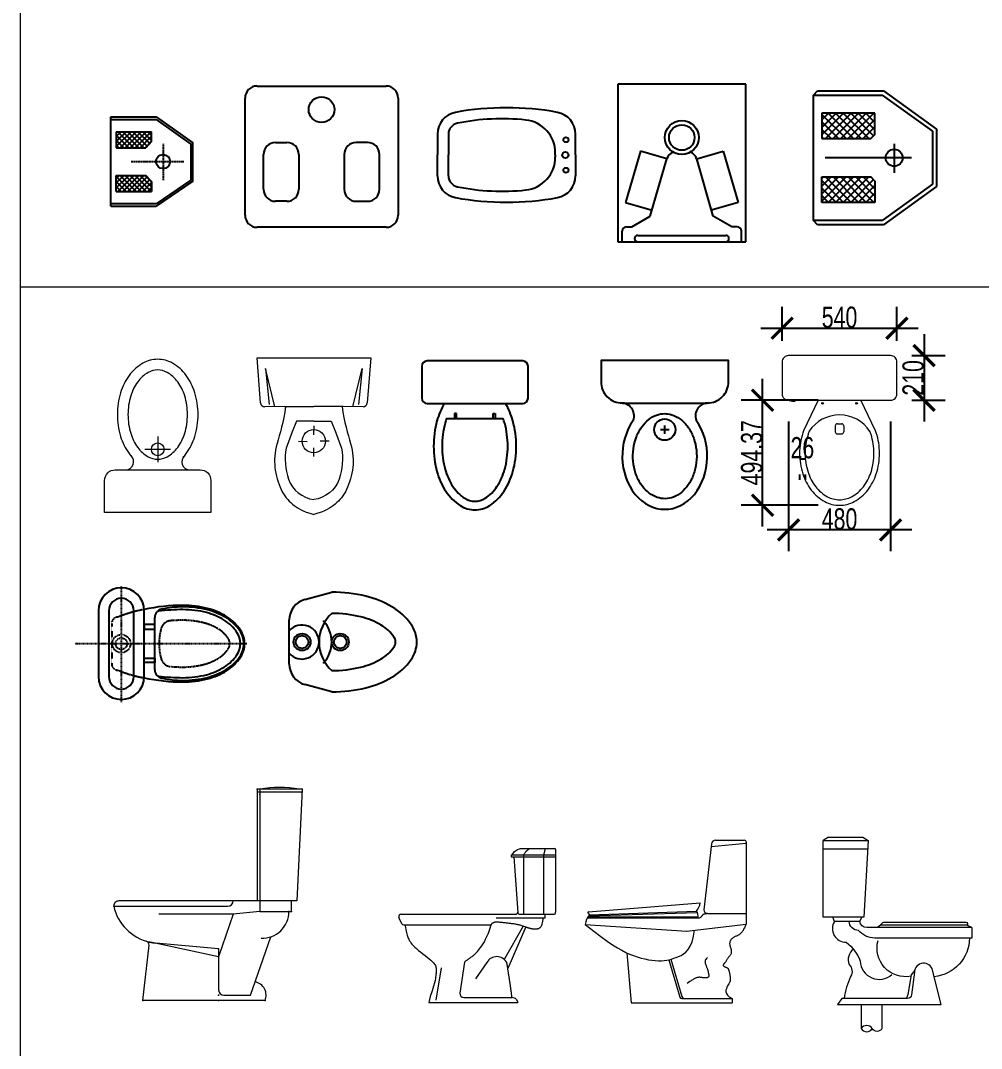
# Model space of a CAD drawing. Header units: inches. Extents: x 242965 to 445791, y 236206 to 423703.
# Drawn here: x 291368 to 295891, y 348362 to 353197 of the extents above; entities that cross this region are included whole.
import ezdxf

# ---------------------------------------------------------------- set-up
doc = ezdxf.new("R2010")
doc.units = ezdxf.units.IN
doc.header["$MEASUREMENT"] = 0
for name, pattern in [('DASHDOT', [1, 0.5, -0.25, 0, -0.25]), ('DASHDOTX2', [2, 1, -0.5, 0, -0.5]), ('HIDDEN', [0.375, 0.25, -0.125]), ('HIDDEN2', [0.1875, 0.125, -0.0625])]:
    doc.linetypes.add(name, pattern=pattern)
doc.layers.add('9', color=251, linetype='Continuous', lineweight=13)
doc.layers.add('e', color=96, linetype='Continuous', lineweight=5)
doc.layers.add('NOITHAT', color=8, linetype='Continuous')
doc.layers.add('THIET-BI', color=21, linetype='Continuous')
doc.styles.add('DIM', font='hoatbif.shx', dxfattribs={"width": 0.75})
doc.dimstyles.new('100', dxfattribs={"dimscale": 0, "dimtxt": 100, "dimasz": 100, "dimexe": 100, "dimexo": 100, "dimgap": 1, "dimtad": 1, "dimzin": 12, "dimdsep": 46, "dimtxsty": 'DIM', "dimblk": 'ARCHTICK', "dimblk1": 'ARCHTICK', "dimblk2": 'OBLIQUE', "dimcen": 0, "dimdle": 100, "dimclrd": 4, "dimclre": 7, "dimclrt": 3, "dimaunit": 3, "dimadec": 0, "dimazin": 3, "dimtfac": 0.004, "dimtix": 1, "dimtmove": 2, "dimatfit": 3, "dimldrblk": 'ARCHTICK', "dimfxl": 1, "dimtolj": 1, "dimtzin": 13, "dimarcsym": 0})

# ---------------------------------------------------------------- blocks, each defined once
blk = doc.blocks.new('A$C69077658')
at = {"layer": 'NOITHAT'}
for p, q in [((0, 420.3), (214.3, 420.3)), ((0, 0), (0, 420.3)), ((0, 408.7), (214.3, 408.7)), ((214.3, 420.3), (386.7, 297.8)), ((214.3, 408.7), (376.6, 291.3)), ((26.1, 350.7), (26.1, 275.4)), ((26.1, 350.7), (192.6, 350.7)), ((26.1, 280.4), (96.4, 350.7)), ((26.1, 304), (72.8, 350.7)), ((26.1, 327.6), (49.2, 350.7)), ((108.6, 275.4), (33.2, 350.7)), ((44.6, 275.4), (119.9, 350.7)), ((132.2, 275.4), (56.8, 350.7)), ((68.2, 275.4), (143.5, 350.7)), ((155.7, 275.4), (80.4, 350.7)), ((91.7, 275.4), (167.1, 350.7)), ((172.4, 282.3), (103.9, 350.7)), ((115.3, 275.4), (190.7, 350.7)), ((183.7, 294.5), (127.5, 350.7)), ((192.6, 309.2), (151.1, 350.7)), ((192.6, 332.8), (174.7, 350.7)), ((192.6, 304.1), (192.6, 350.7)), ((85, 275.4), (26.1, 334.3)), ((61.5, 275.4), (26.1, 310.7)), ((138.9, 275.4), (192.6, 329.1)), ((162.4, 275.4), (192.6, 305.6)), ((192.6, 304.1), (165.9, 275.4)), ((376.6, 291.3), (376.6, 123.2)), ((386.7, 118.1), (386.7, 297.8)), ((37.9, 275.4), (26.1, 287.2)), ((26.1, 275.4), (165.9, 275.4)), ((26.1, 144.9), (165.9, 144.9)), ((26.1, 69.6), (26.1, 144.9)), ((85, 144.9), (26.1, 86)), ((61.5, 144.9), (26.1, 109.5)), ((37.9, 144.9), (26.1, 133.1)), ((26.1, 139.9), (96.4, 69.6)), ((26.1, 116.3), (72.8, 69.6)), ((108.6, 144.9), (33.2, 69.6)), ((44.6, 144.9), (119.9, 69.6)), ((132.2, 144.9), (56.8, 69.6)), ((68.2, 144.9), (143.5, 69.6)), ((155.7, 144.9), (80.4, 69.6)), ((91.7, 144.9), (167.1, 69.6)), ((172.4, 138), (103.9, 69.6)), ((115.3, 144.9), (190.7, 69.6)), ((183.7, 125.8), (127.5, 69.6)), ((138.9, 144.9), (192.6, 91.2)), ((192.6, 111.1), (151.1, 69.6)), ((162.4, 144.9), (192.6, 114.7)), ((192.6, 116.2), (165.9, 144.9)), ((192.6, 116.2), (192.6, 69.6)), ((376.6, 123.2), (214.3, 11.6)), ((386.7, 118.1), (214.3, 0)), ((26.1, 92.7), (49.2, 69.6)), ((26.1, 69.6), (192.6, 69.6)), ((192.6, 87.5), (174.7, 69.6)), ((214.3, 11.6), (0, 11.6)), ((0, 0), (214.3, 0))]:
    blk.add_line(p, q, dxfattribs=at)
at = {"layer": 'NOITHAT', "linetype": 'DASHDOT'}
for p, q in [((247.7, 292.8), (247.7, 123.2)), ((95.6, 210.1), (344.7, 210.1))]:
    blk.add_line(p, q, dxfattribs=at)
at = {"layer": 'NOITHAT'}
blk.add_circle((246.2, 210.1), 33.3, dxfattribs=at)
blk = doc.blocks.new('A$C03D734B4')
at = {"layer": 'NOITHAT', "linetype": 'ByBlock'}
for p, q in [((56.4, 664.6), (663.6, 664.6)), ((0, 56.4), (0, 608.2)), ((720, 608.2), (720, 56.4)), ((143.6, 399.2), (196.9, 399.2)), ((576.4, 399.2), (523.1, 399.2)), ((87.2, 178.7), (87.2, 342.8)), ((253.4, 342.8), (253.4, 178.7)), ((466.6, 342.8), (466.6, 178.7)), ((632.8, 178.7), (632.8, 342.8)), ((196.9, 122.3), (143.6, 122.3)), ((523.1, 122.3), (576.4, 122.3)), ((663.6, 0), (56.4, 0))]:
    blk.add_line(p, q, dxfattribs=at)
blk.add_circle((360, 553.5), 60.6, dxfattribs=at)
for centre, start, end in [((56.4, 608.2), 90, 180), ((663.6, 608.2), 0, 90), ((143.6, 342.8), 90, 180), ((196.9, 342.8), 0, 90), ((523.1, 342.8), 90, 180), ((576.4, 342.8), 0, 90), ((143.6, 178.7), 180, 270), ((196.9, 178.7), 270, 0), ((523.1, 178.7), 180, 270), ((576.4, 178.7), 270, 0), ((56.4, 56.4), 180, 270), ((663.6, 56.4), 270, 0)]:
    blk.add_arc(centre, 56.4, start, end, dxfattribs=at)
blk = doc.blocks.new('A$C69033E8E')
at = {"layer": 'NOITHAT'}
for p, q in [((0, 320.7), (0, 222.4)), ((52, 320.7), (52, 222.4)), ((650, 222.4), (650, 320.7)), ((0, 124.1), (0, 222.4)), ((52, 124.1), (52, 222.4)), ((554.9, 222.4), (554.9, 231.7)), ((554.9, 222.4), (554.9, 213.1)), ((650, 222.4), (650, 124.1))]:
    blk.add_line(p, q, dxfattribs=at)
for centre, radius in [((604.8, 294.1), 11.8), ((602.4, 222.1), 14.5), ((604.8, 150.7), 11.8)]:
    blk.add_circle(centre, radius, dxfattribs=at)
for centre, radius, start, end in [((325, -882.6), 1327.4, 79.5927, 100.4073), ((104, 320.7), 104, 100.4073, 180), ((303.5, -657.2), 1050, 83.87, 101.4735), ((546, 320.7), 104, 0, 79.5927), ((104, 320.7), 52, 100.4073, 180), ((398.9, 231.7), 156, 0, 83.87), ((398.9, 213.1), 156, 276.13, 0), ((104, 124.1), 104, 180, 259.5927), ((104, 124.1), 52, 180, 259.5927), ((546, 124.1), 104, 280.4073, 0), ((303.5, 1102), 1050, 258.5265, 276.13), ((325, 1327.4), 1327.4, 259.5927, 280.4073)]:
    blk.add_arc(centre, radius, start, end, dxfattribs=at)
blk = doc.blocks.new('A$C50F76152')
at = {"layer": 'NOITHAT'}
for p, q in [((601.5, 742.1), (0, 742.1)), ((0, 742.1), (0, 0)), ((601.5, 0), (601.5, 742.1)), ((105.9, 426.5), (35.9, 185)), ((230.8, 390.3), (105.9, 426.5)), ((152.4, 120), (230.8, 390.3)), ((370.8, 390.3), (495.6, 426.5)), ((449.1, 120), (370.8, 390.3)), ((495.6, 426.5), (565.6, 185)), ((35.9, 185), (160.8, 148.8)), ((565.6, 185), (440.8, 148.8)), ((65.8, 70), (152.4, 120)), ((535.7, 70), (449.1, 120)), ((20, 0), (20, 50)), ((40, 70), (65.8, 70)), ((561.5, 70), (535.7, 70)), ((581.5, 0), (581.5, 50)), ((0, 0), (601.5, 0)), ((93.8, 30), (507.7, 30))]:
    blk.add_line(p, q, dxfattribs=at)
for radius in [80, 60]:
    blk.add_circle((300.8, 490.3), radius, dxfattribs=at)
for centre, radius, start, end in [((271.4, 379.6), 42, 103.3463, 165.2612), ((330.1, 379.6), 42, 14.7388, 76.6537), ((40, 50), 20, 90, 180), ((561.5, 50), 20, 0, 90), ((93.8, 15), 15, 90, 270), ((507.7, 15), 15, 270, 90)]:
    blk.add_arc(centre, radius, start, end, dxfattribs=at)
blk = doc.blocks.new('A$C176C45CC')
at = {"layer": 'NOITHAT'}
for p, q in [((0, 610), (20, 630)), ((20, 630), (330, 630)), ((330, 630), (580, 450)), ((0, 610), (323.5, 610)), ((0, 20), (0, 610)), ((323.5, 610), (560, 439.8)), ((71.8, 525), (40, 493.2)), ((40, 525), (40, 405)), ((142.5, 525), (40, 422.5)), ((107.1, 525), (40, 457.9)), ((290, 525), (40, 525)), ((40, 519.3), (154.3, 405)), ((40, 483.9), (118.9, 405)), ((177.8, 525), (57.8, 405)), ((69.6, 525), (189.6, 405)), ((213.2, 525), (93.2, 405)), ((105, 525), (225, 405)), ((248.6, 525), (128.6, 405)), ((140.4, 525), (260.4, 405)), ((283.9, 525), (163.9, 405)), ((175.7, 525), (282.9, 417.9)), ((290, 495.7), (199.3, 405)), ((211.1, 525), (290, 446.1)), ((246.4, 525), (290, 481.4)), ((281.8, 525), (290, 516.8)), ((290, 425), (290, 525)), ((40, 448.6), (83.6, 405)), ((290, 460.4), (234.6, 405)), ((560, 439.8), (560, 190.2)), ((580, 450), (580, 180)), ((40, 413.2), (48.2, 405)), ((40, 405), (270, 405)), ((290, 425), (270, 405)), ((270, 405), (290, 425)), ((380, 379.9), (380, 244.4)), ((461.8, 315), (56.1, 315)), ((40, 216.8), (48.2, 225)), ((40, 225), (270, 225)), ((40, 181.4), (83.6, 225)), ((40, 105), (40, 225)), ((40, 110.7), (154.3, 225)), ((40, 146.1), (118.9, 225)), ((142.5, 105), (40, 207.5)), ((177.8, 105), (57.8, 225)), ((69.6, 105), (189.6, 225)), ((213.2, 105), (93.2, 225)), ((105, 105), (225, 225)), ((248.6, 105), (128.6, 225)), ((140.4, 105), (260.4, 225)), ((283.9, 105), (163.9, 225)), ((175.7, 105), (282.9, 212.1)), ((290, 134.3), (199.3, 225)), ((290, 169.6), (234.6, 225)), ((270, 225), (290, 205)), ((290, 205), (270, 225)), ((290, 205), (290, 105)), ((107.1, 105), (40, 172.1)), ((211.1, 105), (290, 183.9)), ((246.4, 105), (290, 148.6)), ((560, 190.2), (323.5, 20)), ((580, 180), (330, 0)), ((71.8, 105), (40, 136.8)), ((290, 105), (40, 105)), ((281.8, 105), (290, 113.2)), ((20, 0), (0, 20)), ((323.5, 20), (0, 20)), ((330, 0), (20, 0))]:
    blk.add_line(p, q, dxfattribs=at)
blk.add_circle((380, 315), 40, dxfattribs=at)
blk = doc.blocks.new('A$C1A1453BA')
at = {"layer": 'THIET-BI'}
for p, q in [((73.7, 434.6), (200, 469.1)), ((0, 130.9), (0, 338.1)), ((200, 0), (73.7, 34.4))]:
    blk.add_line(p, q, dxfattribs=at)
for centre, radius in [((60, 234.5), 40), ((60, 234.5), 30), ((240, 234.5), 40), ((240, 234.5), 30)]:
    blk.add_circle(centre, radius, dxfattribs=at)
for centre, radius, start, end in [((200, -210.9), 680, 76.3494, 90), ((253.4, 9.1), 453.6, 59.6162, 76.3494), ((100, 338.1), 100, 105.2502, 180), ((334.7, 147.8), 292.8, 35.2399, 59.6162), ((320.8, 234.5), 180.8, 131.9256, 228.0744), ((200, -210.9), 580, 76.3494, 90), ((253.4, 9.1), 353.6, 59.6162, 76.3494), ((60, 234.5), 80, 221.4096, 138.5904), ((55, 234.5), 145, 316.3972, 43.6028), ((334.7, 147.8), 192.8, 35.2399, 59.6162), ((457.6, 234.5), 142.4, 0, 35.2399), ((457.6, 234.5), 42.4, 0, 35.2399), ((334.7, 321.3), 192.8, 300.3838, 324.7601), ((457.6, 234.5), 42.4, 324.7601, 0), ((457.6, 234.5), 142.4, 324.7601, 0), ((253.4, 460), 353.6, 283.6506, 300.3838), ((334.7, 321.3), 292.8, 300.3838, 324.7601), ((100, 130.9), 100, 180, 254.7498), ((200, 680), 580, 270, 283.6506), ((253.4, 460), 453.6, 283.6506, 300.3838), ((200, 680), 680, 270, 283.6506)]:
    blk.add_arc(centre, radius, start, end, dxfattribs=at)
blk = doc.blocks.new('WC-P06')
at = {"color": 0}
for p, q in [((-251.5, -211.4), (-267.5, 0)), ((-267.5, 0), (267.5, 0)), ((267.5, 0), (251.5, -211.4)), ((-184, -229.7), (-227.5, -49.5)), ((-227.5, -49.5), (-210.5, -219.9)), ((184, -229.7), (227.5, -49.5)), ((227.5, -49.5), (210.5, -219.9)), ((-137.5, -229.6), (-231.5, -229.9)), ((-0.6, -320.1), (-0.9, -361.5)), ((-72.3, -392.3), (-30.8, -392.7)), ((0, -464.1), (0.3, -422.6)), ((71.7, -391.8), (30.3, -391.5))]:
    blk.add_line(p, q, dxfattribs=at)
for points in [[(-133.2, -229.5), (-136.7, -255.9), (-141.2, -280.9), (-146.3, -304.5), (-151.8, -326.7), (-157.5, -347.6), (-163.1, -367.3), (-168.3, -385.7), (-173, -403), (-176.9, -419.1), (-180, -434.3), (-182.3, -448.7), (-183.9, -462.5), (-184.7, -475.9), (-184.8, -489.1), (-184.3, -502.2), (-183.1, -515.4), (-181.3, -528.8), (-178.8, -542.4), (-175.9, -556), (-172.4, -569.5), (-168.4, -582.7), (-163.9, -595.4), (-159.1, -607.7), (-153.9, -619.2), (-148.3, -629.9), (-142.4, -639.9), (-136.2, -649.1), (-129.6, -657.8), (-122.8, -665.9), (-115.6, -673.6), (-108.1, -680.9), (-100.3, -688), (-92.2, -694.8), (-83.5, -701.4), (-73.8, -707.7), (-62.8, -713.9), (-50.3, -719.8), (-35.9, -725.5), (-19.2, -731), (0, -736.3)], [(-137.5, -229.6), (0.2, -229)], [(137.5, -229.6), (-0.2, -229)], [(133.2, -229.5), (136.7, -255.9), (141.2, -280.9), (146.3, -304.5), (151.8, -326.7), (157.5, -347.6), (163.1, -367.3), (168.3, -385.7), (173, -403), (176.9, -419.1), (180, -434.3), (182.3, -448.7), (183.9, -462.5), (184.7, -475.9), (184.8, -489.1), (184.3, -502.2), (183.1, -515.4), (181.3, -528.8), (178.8, -542.4), (175.9, -556), (172.4, -569.5), (168.4, -582.7), (163.9, -595.4), (159.1, -607.7), (153.9, -619.2), (148.3, -629.9), (142.4, -639.9), (136.2, -649.1), (129.6, -657.8), (122.8, -665.9), (115.6, -673.6), (108.1, -680.9), (100.3, -688), (92.2, -694.8), (83.5, -701.4), (73.8, -707.7), (62.8, -713.9), (50.3, -719.8), (35.9, -725.5), (19.2, -731), (0, -736.3)], [(231.5, -229.9), (137.5, -229.6)]]:
    blk.add_lwpolyline(points, dxfattribs=at)
for points in [[(-0.3, -297.4), (-81.7, -297.4), (-81.7, -297.4), (-81.7, -297.4), (-101.7, -347.4), (-130.6, -424.1, 0.123686), (-119.3, -571.1, 0.278027), (-0.3, -666.5)], [(0.3, -297.4), (81.7, -297.4), (81.7, -297.4), (81.7, -297.4), (101.7, -347.4), (130.6, -424.1, -0.123686), (119.3, -571.1, -0.278027), (0.3, -666.5)]]:
    blk.add_lwpolyline(points, format="xyb", dxfattribs=at)
blk.add_circle((-0.3, -392.1), 54.6, dxfattribs=at)
for centre, start, end in [((-231.5, -209.9), 184.3307, 270.2219), ((231.5, -209.9), 269.7781, 355.6693)]:
    blk.add_arc(centre, 20, start, end, dxfattribs=at)
blk = doc.blocks.new('A$C4606276C')
for p, q in [((1357, 1987.9), (1350.3, 938)), ((1356.9, 1962.9), (1781.9, 1960.2)), ((1782, 1985.2), (1357, 1987.9)), ((1382, 1987.8), (1374.7, 837.8)), ((1782, 1985.2), (1725.3, 935.6)), ((0, 896.6), (1075, 889.7)), ((1725.3, 935.6), (50.3, 946.3)), ((1674.6, 835.9), (1675.3, 935.9)), ((1125.7, 814.5), (425.8, 819)), ((1125.7, 814.5), (984.4, 415.3)), ((1374.7, 837.8), (1125.7, 814.5)), ((1374.7, 837.8), (1674.6, 835.9)), ((1282.1, 50.9), (1476.7, 599.8)), ((269.3, 7.4), (332.2, 529.5)), ((984.4, 415.3), (343.2, 555.2)), ((984.9, 490.3), (396.1, 546.9)), ((984.9, 490.3), (982.4, 102.8)), ((1419.3, 0), (269.3, 7.4)), ((1032.1, 52.5), (1282.1, 50.9))]:
    blk.add_line(p, q)
for centre, radius, start, end in [((1562.7, 960.8), 1042.7, 79.28911, 99.9749), ((50, 896.3), 50, 89.632, 179.632), ((439.2, 994.8), 450, 192.60424, 256.65976), ((1075.3, 939.7), 50, 269.632, 359.632), ((1399.6, 837.6), 250, 267.04484, 359.632), ((292.7, 527.8), 39.5, 2.54273, 73.86547), ((439.2, 994.8), 450, 256.65976, 264.50968), ((1032.4, 102.5), 50, 179.632, 269.632), ((1302.9, 50.8), 126.9, 336.40045, 79.39607)]:
    blk.add_arc(centre, radius, start, end)
for p in [(1357, 1987.9), (1381.7, 1937.8), (1381.9, 1962.8), (1382, 1987.8), (1382, 1987.8), (1382, 1987.8), (1782, 1985.2), (1782, 1985.2), (1782, 1985.2), (1782, 1985.2), (1782, 1985.2), (1782, 1985.2), (1782, 1985.2), (1782, 1985.2), (1782, 1985.2), (0, 896.6), (1124.5, 814.4), (1649.6, 836), (1674.6, 835.9), (335.3, 557), (335.3, 557), (984.9, 490.3), (984.9, 490.3), (984.4, 415.3), (269.3, 7.4), (981.8, 2.8), (982.1, 52.8), (1419.3, 0)]:
    blk.add_point(p)
blk = doc.blocks.new('A$C2FE21EBF')
at = {"layer": 'THIET-BI', "linetype": 'DASHDOTX2'}
for p, q in [((217.7, 0), (217.7, 546.1)), ((0, 275), (807.8, 275))]:
    blk.add_line(p, q, dxfattribs=at)
at = {"layer": 'THIET-BI'}
for p, q in [((159.4, 430), (159.4, 120)), ((276.1, 120), (276.1, 430)), ((375.2, 152.2), (375.2, 397.9))]:
    blk.add_line(p, q, dxfattribs=at)
at = {"layer": 'THIET-BI', "linetype": 'HIDDEN2'}
for p, q in [((172.3, 370), (172.3, 180)), ((128.3, 275), (325.2, 275))]:
    blk.add_line(p, q, dxfattribs=at)
at = {"layer": 'THIET-BI'}
blk.add_lwpolyline([(325.2, 430, 1), (110.2, 430), (110.2, 120, 1), (325.2, 120)], format="xyb", close=True, dxfattribs=at)
at = {"layer": 'THIET-BI', "linetype": 'Continuous'}
for points in [[(507.7, 455, 0.052594), (325.1, 435.8, 0.052594)], [(797.7, 275, 0.148189), (778.4, 338.8, 0.107115), (712.8, 402.3, 0.076108), (623.7, 440.4, 0.062995), (507.7, 455, 0.062995)], [(777.7, 275, 0.148189), (761.8, 327.7, 0.107115), (702.2, 385.3, 0.076108), (618.7, 421, 0.062995), (507.7, 435, 0.062995)], [(507.7, 95, 0.062995), (623.7, 109.7, 0.076108), (712.8, 147.8, 0.107115), (778.4, 211.2, 0.148189), (797.7, 275, 0.148189)], [(507.7, 115, 0.062995), (618.7, 129.1, 0.076108), (702.2, 164.8, 0.107115), (761.8, 222.3, 0.148189), (777.7, 275, 0.148189)]]:
    blk.add_lwpolyline(points, format="xyb", dxfattribs=at)
for points in [[(325.2, 364.4), (325.2, 343.8), (375.2, 343.8), (375.2, 364.4)], [(325.2, 185.7), (325.2, 206.3), (375.2, 206.3), (375.2, 185.7)]]:
    blk.add_lwpolyline(points, close=True, dxfattribs=at)
at = {"layer": 'THIET-BI', "linetype": 'HIDDEN'}
for points in [[(727.7, 275, 0.148189), (720.2, 300, 0.107115), (675.9, 342.8, 0.076108), (606.2, 372.6, 0.062995), (507.7, 385, 0.062995)], [(507.7, 165, 0.062995), (606.2, 177.5, 0.076108), (675.9, 207.2, 0.107115), (720.2, 250.1, 0.148189), (727.7, 275, 0.148189)]]:
    blk.add_lwpolyline(points, format="xyb", dxfattribs=at)
at = {"layer": 'THIET-BI', "linetype": 'HIDDEN2'}
for radius in [42.7, 27.2]:
    blk.add_circle((217.7, 275), radius, dxfattribs=at)
at = {"layer": 'THIET-BI'}
for centre, start, end in [((217.7, 430), 0, 180), ((217.7, 120), 180, 0)]:
    blk.add_arc(centre, 58.3, start, end, dxfattribs=at)
at = {"layer": 'THIET-BI', "linetype": 'HIDDEN'}
for centre, radius, start, end in [((425.9, -139.5), 584, 99.5992, 112.5142), ((665.9, 275), 270.6, 164.7552, 195.2448), ((453, 333.1), 50, 94.155, 164.7552), ((507.7, -420.4), 805.5, 90, 94.155), ((453, 217), 50, 195.2448, 265.845), ((425.9, 689.5), 584, 247.4858, 260.4008), ((507.7, 970.5), 805.5, 265.845, 270)]:
    blk.add_arc(centre, radius, start, end, dxfattribs=at)
at = {"layer": 'THIET-BI', "linetype": 'Continuous'}
for centre, radius, start, end in [((415.2, 397.9), 40, 102.3428, 180), ((507.7, -24.8), 472.7, 90, 102.3428), ((507.7, -24.8), 472.7, 75.9611, 90), ((395.2, 407.4), 20, 97.7388, 117.6336), ((507.7, -420.4), 855.5, 90, 97.7388), ((544.7, 123.2), 320.2, 58.8818, 75.9611), ((601.1, 216.5), 211.1, 34.4563, 58.8818), ((686.4, 275), 107.7, 0, 34.4563), ((686.4, 275), 107.7, 325.5437, 0), ((601.1, 333.6), 211.1, 301.1182, 325.5437), ((415.2, 152.2), 40, 180, 257.6572), ((544.7, 426.9), 320.2, 284.0389, 301.1182), ((507.7, 970.5), 875.5, 257.9574, 270), ((395.2, 142.7), 20, 242.3664, 262.2612), ((507.7, 970.5), 855.5, 262.2612, 270), ((507.7, 574.9), 472.7, 257.6572, 270), ((507.7, 574.9), 472.7, 270, 284.0389)]:
    blk.add_arc(centre, radius, start, end, dxfattribs=at)
at = {"layer": 'THIET-BI', "linetype": 'HIDDEN2'}
for centre, start, end in [((202.3, 370), 90, 180), ((202.3, 180), 180, 270)]:
    blk.add_arc(centre, 30, start, end, dxfattribs=at)
blk = doc.blocks.new('A$C0CD50FEE')
for p, q in [((5, 7.127), (5, 4.727)), ((6.2, 5.927), (3.8, 5.927))]:
    blk.add_line(p, q)
for points in [[(7.385, 5.156, 0.028765), (7.687, 5.523, 0.084488), (8.496, 7.145, 0.073614), (8.8, 9.2, 0.073614), (8.496, 11.255, 0.084488), (7.687, 12.877, 0.106412), (6.388, 14.034, 0.129635), (5, 14.4, 0.129635), (3.612, 14.034, 0.106412), (2.313, 12.877, 0.084488), (1.504, 11.255, 0.073614), (1.2, 9.2, 0.073614)], [(1.2, 9.2, 0.073614), (1.504, 7.145, 0.084488), (2.313, 5.523, 0.028765), (2.615, 5.156, 0.129635)]]:
    blk.add_lwpolyline(points, format="xyb")
for points in [[(2.2, 9.2, 0.073614), (2.461, 7.435, 0.084488), (3.12, 6.113, 0.106412), (4.105, 5.236, 0.129635), (5, 5, 0.129635), (5.895, 5.236, 0.106412), (6.88, 6.113, 0.084488), (7.539, 7.435, 0.073614), (7.8, 9.2, 0.073614), (7.539, 10.965, 0.084488), (6.88, 12.287, 0.106412), (5.895, 13.164, 0.129635), (5, 13.4, 0.129635), (4.105, 13.164, 0.106412), (3.12, 12.287, 0.084488), (2.461, 10.965, 0.073614)], [(10, 3), (10, 0), (0, 0), (0, 3, -0.414214), (1, 4), (9, 4, -0.414214)]]:
    blk.add_lwpolyline(points, format="xyb", close=True)
blk.add_circle((5, 5.927), 0.6)
for centre, start, end in [((1.976, 4.755), 270, 50.09102), ((8.024, 4.755), 129.90898, 270)]:
    blk.add_arc(centre, 0.755, start, end)
blk = doc.blocks.new('WC-S05')
for p, q in [((134.1, 539.1), (268.9, 539.1)), ((112.8, 509.1), (278.9, 525.6)), ((278.9, 529.1), (278.9, 144.7)), ((-464, 202.6), (62.1, 244.3)), ((-467.7, 197.1), (-458.8, 188.1)), ((-462.3, 184), (48.1, 199.2)), ((-458.8, 188.1), (44.2, 205.6)), ((96.9, 194.1), (278.9, 194.1)), ((-468.9, 174.1), (60.5, 174.1)), ((-479, 142), (-1.2, 111.6)), ((-2.3, 111.6), (278.9, 144.7)), ((-283.9, 9.5), (-262.5, -225.9)), ((-86, -23.4), (-33.9, -198.8)), ((-76.4, -20.5), (-24.3, -195.9)), ((-262.5, -225.9), (211.8, -225.9)), ((-24.3, -205.9), (211.8, -205.9)), ((211.8, -205.9), (211.8, -225.9))]:
    blk.add_line(p, q)
for points in [[(114.2, 521.3), (78.9, 212.1)], [(96.9, 194.1), (93.5, 193.7), (90.7, 193.3), (88.3, 192.9), (86.3, 192.5), (84.6, 192.2), (83.2, 191.8), (82.1, 191.5), (81, 191.2), (80, 190.8), (79.1, 190.5), (78.3, 190.2), (77.4, 189.8), (76.7, 189.5), (76, 189.1), (75.3, 188.7), (74.7, 188.3), (74.1, 187.9), (73.6, 187.4), (73.1, 186.9), (72.6, 186.4), (72.1, 185.9), (71.7, 185.4), (71.3, 184.9), (70.8, 184.4), (70.4, 183.9), (70, 183.4), (69.6, 182.9), (69.2, 182.4), (68.8, 182), (68.5, 181.6), (68.2, 181.1), (67.9, 180.8), (67.6, 180.4), (67.4, 180.1), (67.2, 179.7), (67, 179.4), (66.8, 179.1), (66.6, 178.9), (66.5, 178.6), (66.3, 178.3), (66.1, 178.1), (65.7, 177.8), (65.3, 177.3), (64.6, 176.8), (63.5, 176.1), (62.1, 175.1), (60.5, 174.1)], [(-466.5, 178.1), (51.6, 178.1)], [(-479, 142), (-439.4, 111.5), (-405.2, 85.9), (-375.8, 64.6), (-350.2, 47.1), (-327.7, 32.9), (-307.5, 21.2), (-288.7, 11.6), (-270.6, 3.5), (-252.5, -3.6), (-234.4, -9.8), (-216.5, -15.1), (-198.9, -19.5), (-181.7, -23), (-165.2, -25.6), (-149.4, -27.3), (-134.6, -28.1), (-120.8, -28), (-107.9, -27.1), (-95.7, -25.4), (-84.1, -23), (-72.8, -20), (-61.8, -16.3), (-50.8, -12.2), (-39.6, -7.6), (-28.2, -2.5), (-16.8, 3.9), (-5.6, 12.5), (5, 24.2), (14.9, 39.9), (23.6, 60.6), (30.9, 87.2), (35.7, 116.1)], [(278.9, 144.7), (273.8, 134.5), (269.6, 126.3), (266.2, 119.9), (263.4, 115), (261.1, 111.2), (259.2, 108.4), (257.6, 106.2), (256.1, 104.4), (254.6, 102.7), (253.1, 101.1), (251.6, 99.6), (250.1, 98.1), (248.4, 96.8), (246.6, 95.4), (244.6, 94.1), (242.5, 92.9), (240.2, 91.7), (237.6, 90.6), (235, 89.4), (232.3, 88.3), (229.5, 87.1), (226.7, 85.9), (224, 84.6), (221.3, 83.3), (218.8, 81.8), (216.4, 80.3), (214.2, 78.7), (212.1, 77), (210.1, 75.2), (208.3, 73.2), (206.7, 71.2), (205.2, 69), (203.9, 66.7), (202.8, 64.3), (201.9, 61.8), (201.2, 59.2), (200.7, 56.5), (200.4, 53.8), (200.4, 51.1), (200.6, 48.3), (201.1, 45.6), (201.8, 42.8), (202.6, 40), (203.5, 37.2), (204.5, 34.4), (205.4, 31.6), (206.3, 28.7), (207.1, 25.8), (207.7, 22.8), (208.1, 19.9), (208.3, 16.9), (208.3, 13.9), (208, 11), (207.5, 8.2), (206.8, 5.4), (205.7, 2.8), (204.3, 0.3), (202.8, -2.2), (201, -4.5), (199.1, -6.8), (197.1, -9.1), (195.1, -11.4), (193.2, -13.7), (191.4, -16.1), (189.8, -18.5), (188.3, -21), (186.9, -23.5), (185.7, -25.9), (184.5, -28.2), (183.4, -30.3), (182.3, -32.3), (181.3, -34), (180.3, -35.4), (179.2, -36.6), (178.2, -37.5), (177.2, -38.4), (176.2, -39.2), (175.3, -40), (174.4, -40.8), (173.5, -41.8), (172.7, -42.9), (171.9, -44.2), (171.3, -45.5), (170.8, -46.9), (170.6, -48.3), (170.6, -49.8), (171, -51.1), (171.6, -52.4), (172.7, -53.5), (174.1, -54.6), (175.7, -55.5), (177.5, -56.3), (179.3, -57.1), (181.3, -57.9), (183.2, -58.6), (185, -59.3), (186.6, -60), (188.1, -60.7), (189.5, -61.5), (190.7, -62.4), (191.8, -63.5), (192.8, -64.8), (193.8, -66.3), (194.6, -68), (195.5, -70.1), (196.3, -72.4), (197.1, -75), (197.8, -77.8), (198.5, -80.8), (199.2, -84), (199.9, -87.4), (200.6, -91), (201.3, -94.7), (202, -98.4), (202.6, -102.2), (203, -105.9), (203.4, -109.6), (203.6, -113.1), (203.6, -116.4), (203.4, -119.5), (202.9, -122.3), (202.2, -125), (201.1, -127.6), (199.7, -130.5), (198, -133.6), (196, -137.3), (193.6, -141.6), (190.7, -146.6), (187.6, -152.6), (184.8, -159.3), (182.9, -166.7), (182.7, -174.4), (184.8, -182.4), (189.9, -190.4), (198.7, -198.3), (211.8, -205.9)], [(96, -13), (91.1, -17), (87.7, -21.4), (85.7, -25.9), (84.8, -30.4), (84.8, -35), (85.5, -39.5), (86.7, -43.8), (88, -47.8), (89.4, -51.4), (90.7, -54.7), (92, -57.6), (93.2, -60.3), (94.3, -62.8), (95.3, -65.1), (96.2, -67.2), (96.9, -69.2), (97.5, -71.1), (97.9, -72.9), (98.3, -74.7), (98.6, -76.6), (98.8, -78.4), (99.1, -80.3), (99.5, -82.2), (99.9, -84.3), (100.4, -86.4), (101, -88.7), (101.6, -91), (102.1, -93.2), (102.5, -95.5), (102.6, -97.7), (102.5, -99.7), (102.1, -101.6), (101.2, -103.3), (100, -104.7), (98.4, -106), (96.6, -107), (94.4, -107.8), (92, -108.4), (89.3, -108.8), (86.5, -108.9), (83.5, -108.8), (80.4, -108.5), (77.1, -108.1), (73.8, -107.6), (70.5, -107), (67.2, -106.5), (63.8, -106.1), (60.6, -105.9), (57.3, -105.8), (54.2, -106), (51.1, -106.3), (48.1, -106.9), (45.1, -107.7), (42.2, -108.7), (39.3, -109.9), (36.3, -111.3), (33.4, -113), (30.3, -114.9), (26.9, -117.1), (23, -119.7), (18.6, -122.8), (13.3, -126.3), (7.2, -130.3), (0, -134.9)]]:
    blk.add_lwpolyline(points)
for centre, radius, start, end in [((134.1, 519.1), 20, 90, 173.485), ((268.9, 529.1), 10, 0, 90), ((-25.4, 261.2), 89.1, 321.3519, 349.0429), ((-461.7, 197.1), 6, 111.9418, 180), ((14, 182.8), 37.9, 346.7549, 37.0015), ((96.9, 212.1), 18, 180, 270), ((-399.6, 134.7), 79.8, 137.9701, 174.6874), ((-24.3, -195.9), 10, 196.549, 270), ((-2.3, -190.2), 22.7, 194.649, 223.8696)]:
    blk.add_arc(centre, radius, start, end)
blk = doc.blocks.new('WC-S04')
for p, q in [((141.2, 650.4), (301.5, 650.4)), ((96.5, 620.4), (306.5, 620.4)), ((96.5, 620.4), (96.5, 610.4)), ((96.5, 610.4), (306.5, 610.4)), ((110.3, 610.4), (128.3, 349.7)), ((156.5, 340.4), (156.5, 620.4)), ((251.5, 340.4), (251.5, 620.4)), ((-422, 340.4), (118.2, 340.4)), ((138.2, 340.4), (296.5, 340.4)), ((257.5, 323.4), (257.5, 340.4)), ((-417.4, 296.2), (-431.1, 326.2)), ((-408.3, 290.4), (2.5, 290.4)), ((26.5, 323.4), (257.5, 323.4)), ((-122.5, 115.4), (-145.1, -30.6)), ((-232, 88.5), (-257.5, -63.3)), ((-290.3, -74.6), (128.3, -74.6)), ((-125.1, -50.6), (102.4, -50.6)), ((121.5, -59.6), (128.3, -74.6))]:
    blk.add_line(p, q)
for points in [[(101.5, 620.4), (113.5, 636.4), (126.5, 645.4), (141.2, 650.4)], [(156.5, 620.4), (158.3, 623.5), (160, 626.2), (161.6, 628.6), (163, 630.6), (164.4, 632.4), (165.6, 633.9), (166.8, 635.3), (167.9, 636.5), (169, 637.7), (170, 638.8), (171, 639.8), (172, 640.7), (173, 641.6), (173.9, 642.5), (174.9, 643.4), (175.9, 644.2), (176.9, 645), (178.1, 645.9), (179.7, 647), (181.7, 648.3), (184.3, 650.1), (184.8, 650.4)], [(251.5, 620.4), (259.3, 650.4)], [(306.5, 645.4), (306.5, 350.4)], [(-403.5, 290.4), (-400.9, 279.1), (-398.8, 269.6), (-396.9, 261.5), (-395.3, 254.5), (-393.7, 248.4), (-392.2, 243), (-390.7, 238), (-389.1, 233.1), (-387.2, 228.2), (-384.9, 223.2), (-382.2, 217.9), (-378.9, 212.4), (-374.7, 206.6), (-369.7, 200.4), (-363.6, 193.8), (-356.4, 186.6), (-347.9, 179), (-338.4, 171), (-328.3, 162.7), (-317.9, 154.4), (-307.6, 146.3), (-297.7, 138.4), (-288.6, 131), (-280.7, 124.3), (-274.1, 118.2), (-268.8, 112.9), (-264.7, 108.1), (-261.6, 103.7), (-259.3, 99.6), (-257.8, 95.7), (-256.8, 91.8), (-256.1, 87.8), (-255.7, 83.5), (-255.6, 79.1), (-255.6, 74.3), (-255.8, 69.3), (-256.2, 63.9), (-256.8, 58.2), (-257.5, 52.1), (-258.4, 45.6), (-259.5, 38.5), (-261.2, 29.8), (-264.1, 18.1), (-268.6, 2.2), (-275.2, -19), (-284.5, -46.8), (-290.3, -74.6)], [(-122.5, 115.4), (-121.4, 117), (-119.6, 118.8), (-117.4, 120.7), (-114.7, 122.8), (-111.8, 124.9), (-108.8, 127), (-105.7, 129.1), (-102.6, 131.1), (-99.8, 133), (-97.1, 134.9), (-94.5, 136.7), (-91.9, 138.6), (-89.3, 140.6), (-86.6, 142.7), (-83.7, 145), (-80.6, 147.5), (-77.3, 150.4), (-73.7, 153.6), (-69.9, 157.2), (-65.7, 161.4), (-61.3, 166.1), (-56.6, 171.5), (-51.7, 177.6), (-46.4, 184.4), (-40.8, 192.2), (-35.1, 201), (-29.1, 211.2), (-22.9, 222.9), (-16.6, 236.5), (-10.3, 252.1), (-3.9, 269.9), (2.5, 290.4)], [(2.5, 290.4), (3.9, 292.7), (5.1, 294.7), (6.1, 296.2), (7, 297.4), (7.8, 298.3), (8.5, 299), (9.1, 299.5), (9.8, 299.9), (10.4, 300.3), (11.1, 300.7), (11.9, 301), (12.6, 301.3), (13.4, 301.6), (14.2, 301.9), (15, 302.2), (15.9, 302.5), (16.8, 302.8), (17.7, 303.2), (18.6, 303.5), (19.6, 303.8), (20.6, 304.1), (21.7, 304.4), (22.8, 304.6), (23.9, 304.9), (25, 305), (26.2, 305.1), (27.6, 305.2), (29.2, 305.2), (31.1, 305.1), (33.2, 305), (35.7, 304.8), (38.7, 304.5), (42.1, 304.2), (45.9, 303.8), (50.1, 303.3), (54.5, 302.8), (59, 302.3), (63.7, 301.7), (68.3, 301.2), (72.9, 300.7), (77.3, 300.2), (81.6, 299.7), (85.7, 299.3), (89.8, 298.9), (93.7, 298.4), (97.6, 298), (101.4, 297.5), (105.2, 297), (108.9, 296.5), (112.6, 296), (116.3, 295.3), (120, 294.7), (123.7, 294), (127.3, 293.2), (131, 292.3), (134.7, 291.4), (138.4, 290.3), (142, 289.2), (145.7, 288.1), (149.2, 286.9), (152.5, 285.8), (166.8, 280.9), (167.9, 280.5), (169.7, 280), (171.4, 279.5), (173, 279), (174.6, 278.5), (176.2, 278), (177.8, 277.5), (179.6, 277), (181.3, 276.4), (183.1, 275.9), (184.9, 275.3), (186.8, 274.8), (188.7, 274.3), (190.5, 273.9), (192.4, 273.4), (194.3, 273.1), (196.2, 272.7), (198, 272.5), (199.9, 272.2), (201.8, 272), (203.8, 271.8), (205.7, 271.7), (207.6, 271.6), (209.6, 271.5), (211.6, 271.5), (213.5, 271.5), (215.5, 271.7), (217.5, 271.9), (219.4, 272.1), (221.4, 272.5), (223.3, 273), (225.2, 273.6), (227.1, 274.3), (228.9, 275.2), (230.7, 276.1), (232.5, 277.2), (234.2, 278.4), (235.8, 279.7), (237.3, 281.2), (238.9, 283), (240.4, 285.6), (241.9, 289), (243.5, 293.7), (245.1, 299.8), (246.9, 307.6), (249.3, 323.4)], [(154.1, 285.2), (64.9, 127.9)], [(166.8, 280.9), (81.2, 85.9)]]:
    blk.add_lwpolyline(points)
for points in [[(118.2, 340.4, 0.434528), (128.2, 351, 0.434528)], [(296.5, 340.4, 0.414214), (306.5, 350.4, 0.414214)], [(101.2, -50.6), (100.9, -47.9), (100.4, -44.4), (99.9, -40.5), (99.3, -36.1), (98.7, -31.5), (98, -26.7), (97.4, -21.9), (96.7, -17.3), (96.1, -12.8), (95.5, -8.6), (94.9, -4.6), (94.3, -0.7), (93.8, 3.1), (93.3, 6.7), (92.8, 10.3), (92.2, 13.8), (91.7, 17.3), (91.2, 20.8), (90.7, 24.2), (90.2, 27.6), (89.7, 31), (89.2, 34.3), (88.7, 37.6), (88.2, 40.9), (87.7, 44.1), (87.2, 47.3), (86.7, 50.4), (86.2, 53.5), (85.7, 56.6), (85.3, 59.6), (84.8, 62.5), (84.4, 65.4), (83.9, 68.3), (83.5, 71.1), (83.1, 73.8), (82.6, 76.5), (82.2, 79.1), (81.8, 81.7), (81.4, 84.2), (81.1, 86.6), (80.7, 89), (80.3, 91.3), (80, 93.5), (79.6, 95.7), (79.3, 97.8), (79, 99.9), (78.6, 101.9), (78.3, 103.9), (78, 105.8), (77.8, 107.6), (77.5, 109.4), (77.2, 111.2), (76.4, 113.6, 0.5834), (-16.9, 114.5), (-70.6, 37.4)]]:
    blk.add_lwpolyline(points, format="xyb")
for centre, radius, start, end in [((301.5, 645.4), 5, 0, 90), ((-422, 330.4), 10, 90, 204.5377), ((138.2, 350.4), 10, 183.9452, 270), ((-408.3, 300.4), 10, 204.5377, 270), ((-125.1, -30.6), 20, 180, 270), ((98, -84.8), 34.5, 46.9594, 82.7093)]:
    blk.add_arc(centre, radius, start, end)
blk = doc.blocks.new('A$C3C0C6A94')
at = {"layer": 'THIET-BI'}
for p, q in [((300, 355), (300, 395)), ((280, 375), (320, 375))]:
    blk.add_line(p, q, dxfattribs=at)
blk.add_lwpolyline([(100, 500), (500, 500, 0.414214), (600, 600), (600, 700), (0, 700), (0, 600, 0.414214)], format="xyb", close=True, dxfattribs=at)
blk.add_circle((300, 375), 50, dxfattribs=at)
for centre, start, end in [((94.7, 439.3), 341.3068, 91.1991), ((505.2, 439.3), 88.8009, 198.6932), ((505.2, 439.3), 199.0058, 200.4542)]:
    blk.add_arc(centre, 61, start, end, dxfattribs=at)
blk.add_ellipse((300, 250), major_axis=(0, 250), ratio=0.8, start_param=0.834075, end_param=5.449111, dxfattribs=at)
blk.add_open_spline([(300, 450), (287.1, 450), (274.2, 447.8), (248.8, 438.6), (236.3, 431.6), (212.5, 412.9), (201.3, 401.2), (181.5, 373.5), (173, 357.6), (159.7, 322.8), (154.9, 304.1), (149.7, 265.4), (149.3, 245.5), (152.9, 206.5), (156.9, 187.4), (168.8, 151.7), (176.7, 135.1), (195.5, 105.9), (206.3, 93.3), (229.5, 72.9), (241.9, 65.1), (267.1, 54.2), (280, 51.1), (305.8, 49.4), (318.7, 50.8), (344.2, 58.3), (356.9, 64.3), (381.1, 81.3), (392.7, 92.2), (413.3, 118.3), (422.5, 133.5), (437.1, 167.2), (442.6, 185.5), (449.4, 223.8), (450.7, 243.6), (448.7, 282.8), (445.5, 302.2), (435, 338.8), (427.7, 355.9), (410.1, 386.5), (399.7, 399.9), (377.1, 422.1), (365, 430.8), (339.9, 443.5), (327.1, 447.4), (309.5, 449.7), (304.7, 450), (300, 450)], degree=3, knots=[0, 0, 0, 0, 0.280897, 0.280897, 0.561794, 0.561794, 0.842691, 0.842691, 1.123587, 1.123587, 1.404484, 1.404484, 1.685381, 1.685381, 1.966278, 1.966278, 2.247175, 2.247175, 2.528072, 2.528072, 2.808968, 2.808968, 3.089865, 3.089865, 3.370762, 3.370762, 3.651659, 3.651659, 3.932556, 3.932556, 4.213453, 4.213453, 4.494349, 4.494349, 4.775246, 4.775246, 5.056143, 5.056143, 5.33704, 5.33704, 5.617937, 5.617937, 5.898834, 5.898834, 6.17973, 6.17973, 6.283185, 6.283185, 6.283185, 6.283185], dxfattribs=at)
blk = doc.blocks.new('A$C793314D9')
at = {"layer": 'THIET-BI', "linetype": 'Continuous'}
for p, q in [((475, 700), (25, 700)), ((0, 675), (0, 525)), ((500, 525), (500, 675)), ((25, 500), (475, 500)), ((163.6, 452.4), (153.8, 452.4)), ((153.8, 452.4), (153.8, 429.9)), ((163.6, 429.9), (163.6, 452.4)), ((336.2, 452.4), (345.9, 452.4)), ((336.2, 429.9), (336.2, 452.4)), ((345.9, 452.4), (345.9, 429.9)), ((117.1, 430), (382.9, 430)), ((153.8, 429.9), (163.6, 429.9)), ((345.9, 429.9), (336.2, 429.9))]:
    blk.add_line(p, q, dxfattribs=at)
for centre, radius, start, end in [((25, 675), 25, 90, 180), ((475, 675), 25, 0, 90), ((25, 525), 25, 180, 270), ((383.8, 333.9), 323.5, 149.0966, 164.9269), ((116.2, 333.9), 323.5, 15.0731, 30.9034), ((475, 525), 25, 270, 0), ((513.7, 298.9), 458.1, 164.9269, 180), ((513.7, 298.9), 418.1, 164.9269, 180), ((383.8, 333.9), 283.5, 160.176, 164.9269), ((116.2, 333.9), 283.5, 15.0731, 19.824), ((-13.7, 298.9), 418.1, 0, 15.0731), ((-13.7, 298.9), 458.1, 0, 15.0731), ((513.7, 298.9), 458.1, 180, 195.0731), ((513.7, 298.9), 418.1, 180, 195.0731), ((-13.7, 298.9), 418.1, 344.9269, 360), ((-13.7, 298.9), 458.1, 344.9269, 0), ((383.8, 263.9), 323.5, 195.0731, 213.0315), ((383.8, 263.9), 283.5, 195.0731, 213.0315), ((116.2, 263.9), 283.5, 326.9685, 344.9269), ((116.2, 263.9), 323.5, 326.9685, 344.9269), ((301.7, 210.5), 185.5, 213.0315, 237.5002), ((198.3, 210.5), 185.5, 302.4998, 326.9685), ((301.7, 210.5), 225.5, 213.0315, 237.5002), ((250, 129.3), 89.3, 237.5002, 270), ((250, 129.3), 89.3, 270, 302.4998), ((198.3, 210.5), 225.5, 302.4998, 326.9685), ((250, 129.3), 129.3, 237.5002, 270), ((250, 129.3), 129.3, 270, 302.4998)]:
    blk.add_arc(centre, radius, start, end, dxfattribs=at)
blk = doc.blocks.new('WC-P02')
for p, q in [((68.6, 153.9), (88.6, 153.9)), ((58.6, 143.9), (58.6, 115.8)), ((68.6, 105.8), (88.6, 105.8)), ((98.6, 143.9), (98.6, 115.8))]:
    blk.add_line(p, q)
blk.add_lwpolyline([(-161.4, 474.5, 0.414214), (-191.4, 444.5), (-191.4, 294.5, 0.414214), (-161.4, 264.5), (318.6, 264.5, 0.414214), (348.6, 294.5), (348.6, 444.5, 0.414214), (318.6, 474.5)], format="xyb", close=True)
blk.add_lwpolyline([(-132.6, 264.5), (-132.6, 258.7), (-145.1, 258.7), (-147, 260.5), (-149, 261.8), (-150.9, 261.6), (-159, 261.6), (-159, 264.5)])
for points in [[(-21.4, 264.5), (-91.1, 120.7, 0.010294), (-94.5, 110.9, 0.077224), (-109.4, 14.7, 0.077224), (-94.5, -81.5, 0.087), (-54.4, -158.2, 0.105687), (9.3, -212.4, 0.124183), (78.6, -229.8, 0.124183), (147.8, -212.4, 0.105687), (211.5, -158.2, 0.087), (251.6, -81.5, 0.077224), (266.6, 14.7, 0.077224), (251.6, 110.9, 0.010294), (248.3, 120.7), (178.6, 264.5)], [(-83.4, 14.7, 0.077224), (-69.7, -73.6, 0.087), (-33.7, -142.4, 0.105687), (21.6, -189.5, 0.124183), (78.6, -203.8, 0.124183), (135.5, -189.5, 0.105687), (190.9, -142.4, 0.087), (226.9, -73.6, 0.077224), (240.6, 14.7, 0.077224), (226.9, 103, 0.018244), (221.3, 118.5, 0.018244)], [(-64.2, 118.5, 0.018244), (-69.7, 103, 0.077224), (-83.4, 14.7, 0.077224)]]:
    blk.add_lwpolyline(points, format="xyb")
for centre in [(-1.4, 249.5), (158.6, 249.5)]:
    blk.add_circle(centre, 4)
for centre, radius, start, end in [((78.3, 25.2), 170.2, 32.9845, 146.7928), ((68.6, 143.9), 10, 90, 180), ((88.6, 143.9), 10, 0, 90), ((68.6, 115.8), 10, 180, 270), ((88.6, 115.8), 10, 270, 360)]:
    blk.add_arc(centre, radius, start, end)
blk = doc.blocks.new('Wc32')
for p, q in [((-3.804, 16.1), (-4.32, 15.8)), ((-0.516, 16.1), (-3.804, 16.1)), ((-0.516, 16.1), (0, 15.8)), ((0, 15.8), (-4.32, 15.8)), ((-4.32, 15.8), (-3.92, 8.4)), ((0, 15), (-4.32, 15)), ((0, 8.4), (0, 15.8)), ((-3.92, 8.4), (0, 8.4)), ((-3.523, 8), (-3.712, 8.4)), ((-3.523, 8), (-1.068, 8)), ((-1.068, 8), (-0.908, 8.4)), ((-1.363, 0), (-11.358, 0)), ((-5.65, 0), (-5.65, -2.303)), ((-3.65, 0), (-3.65, -2.303))]:
    blk.add_line(p, q)
for points in [[(-14.32, 7.4), (-4.198, 7.4, 0.380231), (-3.523, 8, 0.695736)], [(-14.32, 7.4), (-14.32, 6.4), (-4.97, 6.4, 0.222881), (-3.395, 7.139, 0.410059), (-2.495, 8, -0.401438)], [(-5.517, 7.629, 0.414214), (-6.095, 7.918), (-13.722, 7.918, 0.67686), (-13.838, 7.629, 2.334865)], [(-1.068, 8, -0.584111), (-2.216, 5.991, 0.137724), (-3.552, 4.189, -0.634759), (-6.615, 2.894, 0.62871)], [(-14.075, 6.4, 0.382888), (-10.686, 2.678)], [(-8.436, 2.728, 0.556948), (-5.278, 6.161)], [(-2.905, 5.347, -0.323034), (-2.483, 3.86, 0.35139), (-2.635, 2.701, -0.075257), (-2.016, 0.592)], [(-11.358, 0), (-10.529, 3.308, -0.868272), (-8.778, 3.123), (-8.5, 0.941, 0.377579), (-8.104, 0.592), (-1.778, 0.592), (-1.363, 0)], [(-8.805, 3.311), (-8.456, 2.847), (-8.134, 0.96, 0.095177), (-7.995, 0.592, 2.204105)], [(-5.65, -2.303, 0.58942), (-4.717, -2.303, -0.547993), (-3.65, -2.303, -0.614158), (-4.717, -2.303)]]:
    blk.add_lwpolyline(points, format="xyb")
blk.add_lwpolyline([(-14.32, 7.4), (-13.838, 7.629), (-5.517, 7.629), (-5.228, 7.4)])
blk = doc.blocks.new('_ARCHTICK')
at = {"color": 0, "linetype": 'ByBlock', "const_width": 0.15}
blk.add_lwpolyline([(-0.5, -0.5), (0.5, 0.5)], dxfattribs=at)
blk = doc.blocks.new('*D572')
at = {"layer": '9', "color": 7, "lineweight": -2, "transparency": 16777216}
for p, q in [((294952.9, 351691), (294952.9, 351849.7)), ((295492.9, 351691), (295492.9, 351849.7))]:
    blk.add_line(p, q, dxfattribs=at)
at = {"layer": '9', "color": 4, "lineweight": -2, "transparency": 16777216}
blk.add_line((294852.9, 351749.7), (295592.9, 351749.7), dxfattribs=at)
at = {"layer": 'Defpoints', "color": 0, "transparency": 16777216}
for p in [(295492.9, 351749.7), (294952.9, 351591), (295492.9, 351591)]:
    blk.add_point(p, dxfattribs=at)
at = {"layer": '9', "color": 4, "lineweight": -2, "transparency": 16777216, "xscale": 100, "yscale": 100, "zscale": 100, "rotation": 180}
blk.add_blockref('_ARCHTICK', (294952.9, 351749.7), dxfattribs=at)
at = {"layer": '9', "color": 4, "lineweight": -2, "transparency": 16777216, "xscale": 100, "yscale": 100, "zscale": 100}
blk.add_blockref('_ARCHTICK', (295492.9, 351749.7), dxfattribs=at)
at = {"layer": '9', "color": 3, "transparency": 16777216, "insert": (295222.9, 351800.7), "char_height": 100, "attachment_point": 5, "style": 'DIM'}
blk.add_mtext('\\A1;540', dxfattribs=at)
blk = doc.blocks.new('_Oblique')
at = {"color": 0, "linetype": 'ByBlock', "lineweight": -2}
blk.add_line((-0.5, -0.5), (0.5, 0.5), dxfattribs=at)
blk = doc.blocks.new('*D573')
at = {"layer": '9', "color": 4, "lineweight": -2, "transparency": 16777216}
blk.add_line((295620.6, 351721), (295620.6, 351311), dxfattribs=at)
at = {"layer": '9', "color": 7, "lineweight": -2, "transparency": 16777216}
for p, q in [((295562.9, 351621), (295720.6, 351621)), ((295562.9, 351411), (295720.6, 351411))]:
    blk.add_line(p, q, dxfattribs=at)
at = {"layer": 'Defpoints', "color": 0, "transparency": 16777216}
for p in [(295462.9, 351621), (295462.9, 351411), (295620.6, 351411)]:
    blk.add_point(p, dxfattribs=at)
at = {"layer": '9', "color": 4, "lineweight": -2, "transparency": 16777216, "xscale": 100, "yscale": 100, "zscale": 100}
for p, rotation in [((295620.6, 351621), 90), ((295620.6, 351411), 270)]:
    blk.add_blockref('_ARCHTICK', p, dxfattribs=dict(at, rotation=rotation))
at = {"layer": '9', "color": 3, "transparency": 16777216, "insert": (295569.6, 351516), "char_height": 100, "attachment_point": 5, "rotation": 90, "style": 'DIM'}
blk.add_mtext('\\A1;210', dxfattribs=at)
blk = doc.blocks.new('*D574')
at = {"layer": '9', "color": 7, "lineweight": -2, "transparency": 16777216}
for p, q in [((294982.9, 351311), (294982.9, 350700.8)), ((295462.9, 351311), (295462.9, 350700.8))]:
    blk.add_line(p, q, dxfattribs=at)
at = {"layer": '9', "color": 4, "lineweight": -2, "transparency": 16777216}
blk.add_line((295562.9, 350800.8), (294882.9, 350800.8), dxfattribs=at)
at = {"layer": 'Defpoints', "color": 0, "transparency": 16777216}
for p in [(294982.9, 351411), (295462.9, 351411), (294982.9, 350800.8)]:
    blk.add_point(p, dxfattribs=at)
at = {"layer": '9', "color": 4, "lineweight": -2, "transparency": 16777216, "xscale": 100, "yscale": 100, "zscale": 100, "rotation": 180}
blk.add_blockref('_ARCHTICK', (294982.9, 350800.8), dxfattribs=at)
at = {"layer": '9', "color": 4, "lineweight": -2, "transparency": 16777216, "xscale": 100, "yscale": 100, "zscale": 100}
blk.add_blockref('_ARCHTICK', (295462.9, 350800.8), dxfattribs=at)
at = {"layer": '9', "color": 3, "transparency": 16777216, "insert": (295222.9, 350851.8), "char_height": 100, "attachment_point": 5, "style": 'DIM'}
blk.add_mtext('\\A1;480', dxfattribs=at)
blk = doc.blocks.new('*D575')
at = {"layer": '9', "color": 4, "lineweight": -2, "transparency": 16777216}
blk.add_line((294860.7, 350816.6), (294860.7, 351511), dxfattribs=at)
at = {"layer": '9', "color": 7, "lineweight": -2, "transparency": 16777216}
for p, q in [((295122.9, 351411), (294760.7, 351411)), ((295122.9, 350916.6), (294760.7, 350916.6))]:
    blk.add_line(p, q, dxfattribs=at)
at = {"layer": 'Defpoints', "color": 0, "transparency": 16777216}
for p in [(294860.7, 351411), (295222.9, 351411), (295222.9, 350916.6)]:
    blk.add_point(p, dxfattribs=at)
at = {"layer": '9', "color": 4, "lineweight": -2, "transparency": 16777216, "xscale": 100, "yscale": 100, "zscale": 100}
for p, rotation in [((294860.7, 351411), 90), ((294860.7, 350916.6), 270)]:
    blk.add_blockref('_ARCHTICK', p, dxfattribs=dict(at, rotation=rotation))
at = {"layer": '9', "color": 3, "transparency": 16777216, "insert": (294809.7, 351163.8), "char_height": 100, "attachment_point": 5, "rotation": 90, "style": 'DIM'}
blk.add_mtext('\\A1;494.37', dxfattribs=at)
blk = doc.blocks.new('*D576')
at = {"layer": '9', "color": 4, "lineweight": -2, "transparency": 16777216}
blk.add_line((295034.9, 351135.8), (295060.9, 351135.8), dxfattribs=at)
at = {"layer": '9', "color": 7, "lineweight": -2, "transparency": 16777216}
for p, q in [((295034.9, 351061.2), (295034.9, 351035.8)), ((295060.9, 351061.2), (295060.9, 351035.8))]:
    blk.add_line(p, q, dxfattribs=at)
at = {"layer": 'Defpoints', "color": 0, "transparency": 16777216}
for p in [(295034.9, 351161.2), (295060.9, 351161.2), (295060.9, 351135.8)]:
    blk.add_point(p, dxfattribs=at)
at = {"layer": '9', "color": 3, "transparency": 16777216, "insert": (295047.9, 351186.8), "char_height": 100, "attachment_point": 5, "style": 'DIM'}
blk.add_mtext('\\A1;26', dxfattribs=at)

msp = doc.modelspace()

# ---------------------------------------------------------------- linework, layer by layer
at = {"layer": '9'}
msp.add_line((291368.494, 351944.284), (304014.403, 351944.284), dxfattribs=at)
at = {"layer": 'e', "linetype": 'Continuous'}
msp.add_line((291368.494, 336420.808), (291368.494, 372060.808), dxfattribs=at)

# ---------------------------------------------------------------- block references
at = {"layer": '9'}
for name, p in [('A$C03D734B4', (292425.143, 352224.285)), ('A$C50F76152', (294179.738, 352156.126)), ('A$C176C45CC', (295099.629, 352236.345)), ('A$C69033E8E', (293330.34, 352342.015)), ('A$C69077658', (291792.745, 352323.426)), ('WC-P06', (292748.812, 351610.192)), ('WC-P02', (295144.345, 351146.473)), ('A$C793314D9', (293256.924, 350895.419)), ('A$C3C0C6A94', (294100.49, 350897.749)), ('A$C2FE21EBF', (291625.298, 349990.781)), ('A$C1A1453BA', (292633.288, 350038.994)), ('WC-S05', (294505.329, 348802.177)), ('WC-S04', (293580.329, 348652.177))]:
    msp.add_blockref(name, p, dxfattribs=at)
at = {"layer": '9', "xscale": 50, "yscale": 50, "zscale": 50}
msp.add_blockref('A$C0CD50FEE', (291764.052, 350883.44), dxfattribs=at)
at = {"layer": '9', "xscale": 0.500000000021755, "yscale": 0.500000000021755, "zscale": 0.500000000021755, "rotation": 0.36799668073171}
msp.add_blockref('A$C4606276C', (291809.659, 348582.365), dxfattribs=at)
at = {"layer": '9', "extrusion": (0, 0, -1), "xscale": 48.88268156425329, "yscale": 48.88268156425329, "zscale": -48.88268156424925}
msp.add_blockref('Wc32', (-295146.289, 348568.11), dxfattribs=at)

# ---------------------------------------------------------------- dimensions: what is measured, and where the dimension line sits
at = {"layer": '9'}
for base, p1, p2, picture, middle in [((295492.923, 351749.696), (294952.923, 351591.014), (295492.923, 351591.014), '*D572', (295222.923, 351800.696)), ((294982.923, 350800.777), (295462.923, 351411.014), (294982.923, 351411.014), '*D574', (295222.923, 350851.777)), ((295060.923, 351135.773), (295034.923, 351161.191), (295060.923, 351161.191), '*D576', (295047.923, 351186.773))]:
    dim = msp.add_linear_dim(base=base, p1=p1, p2=p2, dimstyle='100', override={"dimscale": 1}, dxfattribs=at)
    dim.commit()
    dim.dimension.update_dxf_attribs({"geometry": picture, "text_midpoint": middle})
for base, p1, p2, picture, middle in [((295620.585, 351411.014), (295462.923, 351621.014), (295462.923, 351411.014), '*D573', (295569.585, 351516.014)), ((294860.65, 351411.014), (295222.923, 350916.646), (295222.923, 351411.014), '*D575', (294809.65, 351163.83))]:
    dim = msp.add_linear_dim(base=base, p1=p1, p2=p2, angle=90, dimstyle='100', override={"dimscale": 1}, dxfattribs=at)
    dim.commit()
    dim.dimension.update_dxf_attribs({"geometry": picture, "text_midpoint": middle})

doc.saveas('drawing.dxf')
